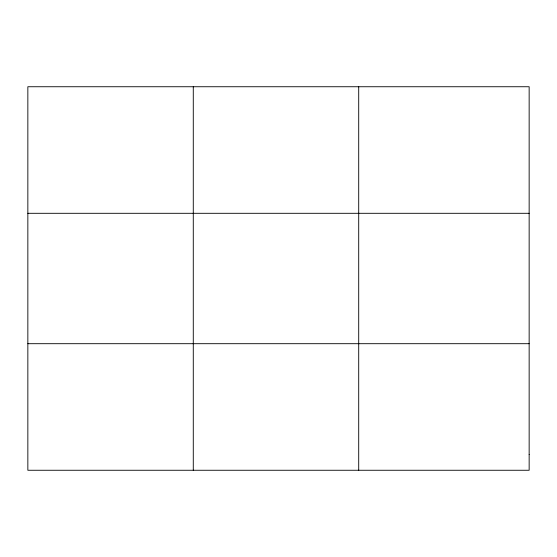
<?xml version="1.0" encoding="UTF-8"?>
<svg xmlns="http://www.w3.org/2000/svg" width="557" height="557" viewBox="0 0 557 557"><rect width="100%" height="100%" fill="white"/><g stroke="black" fill="none" stroke-linecap="round" stroke-linejoin="round"><path stroke-width="0.84" d="M193.279 470.261L193.279 86.739M358.708 470.261L358.708 86.739M27.85 213.303L529.15 213.303M27.85 343.697L529.15 343.697M529.15 454.435L529.15 470.261L27.85 470.261L27.85 86.739L529.15 86.739L529.15 454.435"/></g></svg>
